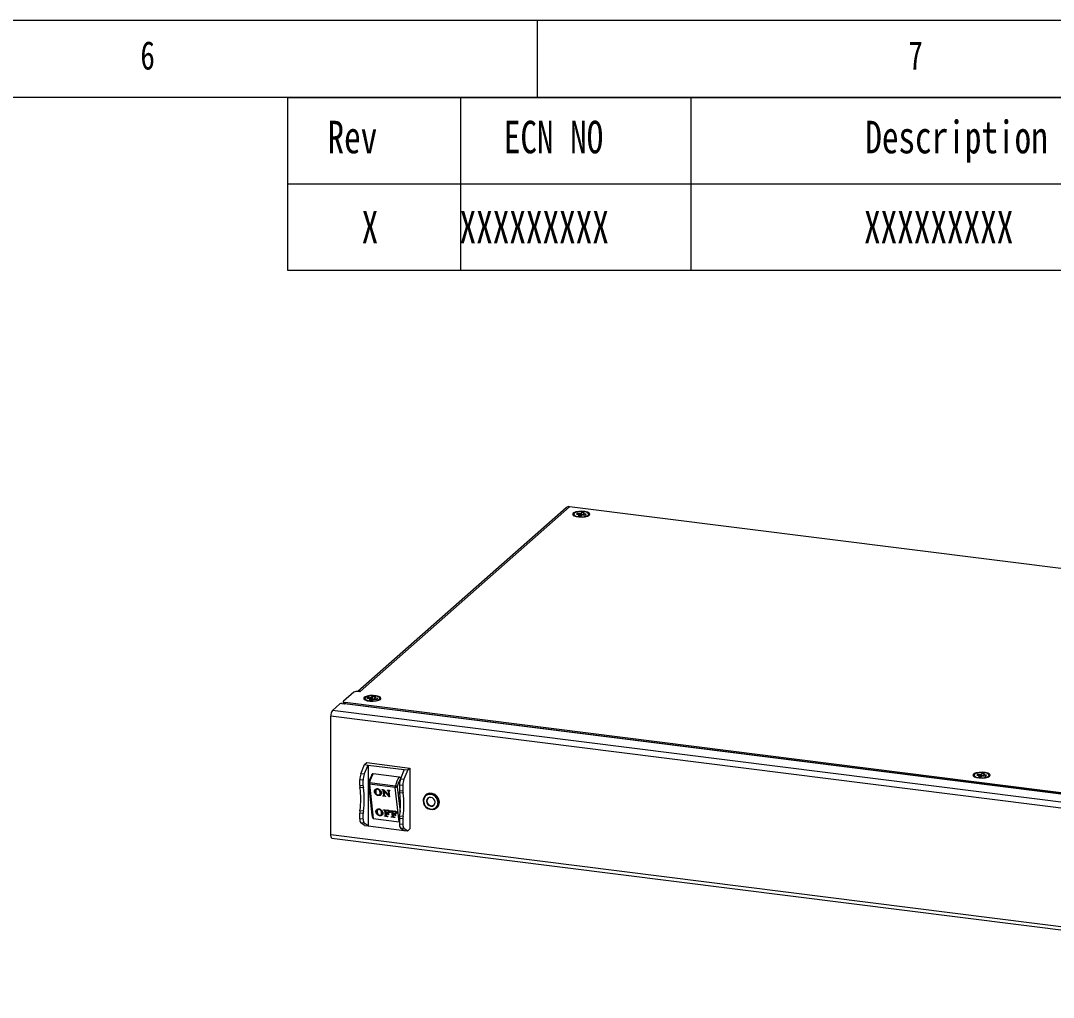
# Model space of a CAD drawing. Header units: millimetres. Extents: x 5 to 415, y 5 to 292.
# Drawn here: x 276.4 to 343.6, y 228.4 to 292 of the extents above; entities that cross this region are included whole.
import ezdxf

# ---------------------------------------------------------------- set-up
doc = ezdxf.new("R2010")
doc.units = ezdxf.units.MM
doc.styles.add('SLDTEXTSTYLE0', font='TXT', dxfattribs={"width": 0.75})

msp = doc.modelspace()

# ---------------------------------------------------------------- linework, layer by layer
at = {"color": 7, "linetype": 'Continuous', "lineweight": 0}
for p, q in [((415, 292), (5, 292)), ((310, 292), (310, 287)), ((410, 287), (10, 287)), ((293.75, 287), (395, 287)), ((293.75, 287), (293.75, 275.75)), ((305, 287), (305, 275.75)), ((312.5, 287), (395, 287)), ((320, 287), (320, 275.75)), ((293.75, 281.375), (410, 281.375)), ((293.75, 275.75), (410, 275.75))]:
    msp.add_line(p, q, dxfattribs=at)
at = {"color": 7, "linetype": 'Continuous', "lineweight": 15}
for p, q in [((311.8907, 260.2964), (298.3154, 248.3242)), ((312.1156, 260.3619), (298.4825, 248.3388)), ((393.7211, 250.0806), (312.1156, 260.3619)), ((312.3679, 259.8752), (312.3679, 259.8375)), ((312.4001, 259.7785), (312.4152, 259.7653)), ((312.6226, 259.9417), (312.5519, 259.8794)), ((312.5519, 259.8794), (312.711, 259.8593)), ((312.7817, 259.9217), (312.6226, 259.9417)), ((312.6717, 259.8643), (312.6226, 259.9417)), ((312.7284, 259.8465), (312.6682, 259.7934)), ((312.6682, 259.7934), (312.8553, 259.7699)), ((312.7384, 259.7846), (312.7308, 259.8505)), ((312.8804, 259.9805), (312.8202, 259.9275)), ((312.8553, 259.7699), (312.9155, 259.8229)), ((312.8747, 259.7869), (312.8804, 259.9805)), ((313.0675, 259.9569), (312.8804, 259.9805)), ((312.954, 259.8287), (313.1131, 259.8086)), ((313.0053, 259.9007), (312.9955, 259.8139)), ((313.0073, 259.9039), (313.0675, 259.9569)), ((313.1838, 259.871), (313.0247, 259.891)), ((313.1131, 259.8086), (313.1838, 259.871)), ((313.3205, 259.7653), (313.3356, 259.7785)), ((313.3679, 259.8375), (313.3679, 259.8752)), ((298.0584, 248.2853), (297.3867, 247.6928)), ((298.4472, 248.3076), (298.3162, 248.3241)), ((298.4472, 248.3076), (298.4825, 248.3388)), ((296.6775, 247.1051), (297.1583, 247.5292)), ((297.2872, 247.5486), (297.4556, 247.5274)), ((297.3738, 247.6693), (297.3738, 247.5377)), ((379.2482, 237.2225), (297.4556, 247.5274)), ((379.2732, 237.2323), (297.4806, 247.5372)), ((379.3705, 237.2926), (297.5031, 247.6069)), ((298.7702, 247.8832), (298.7702, 247.8125)), ((298.9782, 247.9556), (298.9074, 247.8932)), ((298.9074, 247.8932), (299.1133, 247.8673)), ((299.184, 247.9297), (298.9782, 247.9556)), ((299.0414, 247.8764), (298.9782, 247.9556)), ((299.1307, 247.8544), (299.0529, 247.7858)), ((299.0529, 247.7858), (299.24, 247.7623)), ((299.1424, 247.7745), (299.1327, 247.8583)), ((299.3004, 248.0041), (299.2226, 247.9355)), ((299.24, 247.7623), (299.3178, 247.8309)), ((299.2857, 247.8026), (299.3004, 248.0041)), ((299.4875, 247.9805), (299.3004, 248.0041)), ((299.3564, 247.8367), (299.5622, 247.8107)), ((299.4076, 247.9087), (299.3989, 247.8313)), ((299.4097, 247.9119), (299.4875, 247.9805)), ((299.6329, 247.8731), (299.4271, 247.899)), ((299.6329, 247.8731), (299.5543, 247.8117)), ((299.5622, 247.8107), (299.6329, 247.8731)), ((299.7702, 247.8125), (299.7702, 247.8832)), ((378.994, 236.7342), (296.6775, 247.1051)), ((378.8879, 236.3579), (296.5714, 246.7288)), ((296.5714, 238.9977), (296.5714, 246.7288)), ((298.5211, 242.976), (298.7686, 243.5753)), ((298.7456, 242.9477), (298.9931, 243.547)), ((298.7686, 243.5753), (298.91, 243.7)), ((298.7686, 243.5753), (298.9931, 243.547)), ((298.91, 243.7), (301.7162, 243.3464)), ((298.9931, 243.547), (301.3503, 243.25)), ((298.9931, 243.547), (298.9931, 239.5872)), ((298.7456, 242.9477), (298.5211, 242.976)), ((299.3298, 242.9852), (301.0136, 242.7731)), ((301.3503, 243.25), (301.1028, 242.6507)), ((301.5748, 243.2217), (301.3273, 242.6224)), ((301.3503, 243.25), (301.5748, 243.2217)), ((301.5748, 243.2217), (301.7162, 243.3464)), ((301.7162, 243.3464), (301.7162, 239.3866)), ((338.4318, 242.8863), (338.4318, 242.8486)), ((338.4641, 242.7896), (338.4791, 242.7764)), ((338.6865, 242.9528), (338.6158, 242.8905)), ((338.6158, 242.8905), (338.7749, 242.8704)), ((338.8456, 242.9328), (338.6865, 242.9528)), ((338.7356, 242.8754), (338.6865, 242.9528)), ((338.7923, 242.8576), (338.7322, 242.8045)), ((338.7322, 242.8045), (338.9192, 242.781)), ((338.8023, 242.7957), (338.7947, 242.8616)), ((338.9443, 242.9916), (338.8842, 242.9386)), ((338.9192, 242.781), (338.9794, 242.834)), ((338.9386, 242.798), (338.9443, 242.9916)), ((339.1314, 242.968), (338.9443, 242.9916)), ((339.0179, 242.8398), (339.177, 242.8197)), ((339.0692, 242.9118), (339.0605, 242.8344)), ((339.0712, 242.915), (339.1314, 242.968)), ((339.2477, 242.8821), (339.0886, 242.9021)), ((339.177, 242.8197), (339.2477, 242.8821)), ((339.3844, 242.7764), (339.3995, 242.7896)), ((339.4318, 242.8486), (339.4318, 242.8863)), ((298.6749, 242.5587), (298.4504, 242.587)), ((298.4504, 242.219), (298.4504, 242.587)), ((298.6749, 242.1908), (298.4504, 242.219)), ((298.6866, 242.0504), (298.4621, 242.0787)), ((298.6749, 242.1908), (298.6749, 242.5587)), ((299.0085, 242.3475), (299.2441, 240.2863)), ((300.7575, 242.0915), (299.0738, 242.3036)), ((299.0738, 242.3036), (299.3298, 240.0641)), ((299.0836, 242.4062), (300.7673, 242.194)), ((301.0136, 239.8519), (300.7575, 242.0915)), ((301.0321, 242.2617), (301.2566, 242.2334)), ((301.0321, 242.2617), (301.0321, 241.8938)), ((301.1028, 242.6507), (301.3273, 242.6224)), ((301.1071, 242.6637), (301.1071, 242.6611)), ((301.2566, 242.2334), (301.2566, 241.8655)), ((299.4213, 241.8234), (299.4077, 241.8013)), ((299.518, 241.9485), (299.4933, 241.9086)), ((299.6239, 241.9912), (299.6103, 241.9691)), ((299.668, 241.5737), (299.6547, 241.5521)), ((299.7576, 241.6149), (299.782, 241.6544)), ((299.7891, 241.7717), (299.7755, 241.7496)), ((299.9, 241.9488), (300.0129, 241.9346)), ((299.9025, 241.9269), (299.9, 241.9488)), ((299.9149, 241.947), (299.9025, 241.9269)), ((299.9245, 241.9241), (299.9025, 241.9269)), ((299.9369, 241.9442), (299.9245, 241.9241)), ((299.9489, 241.5205), (299.9464, 241.5424)), ((299.9626, 241.5426), (299.9489, 241.5205)), ((300.1357, 241.497), (299.9489, 241.5205)), ((299.963, 241.9391), (299.9494, 241.917)), ((299.963, 241.9391), (299.9555, 241.9418)), ((300.1224, 241.5224), (299.9626, 241.5426)), ((299.9869, 241.9171), (299.9733, 241.895)), ((299.9807, 241.8869), (299.9733, 241.895)), ((299.9943, 241.909), (299.9807, 241.8869)), ((300.0136, 241.599), (299.9807, 241.8869)), ((299.9943, 241.909), (299.9869, 241.9171)), ((300.0272, 241.6211), (299.9943, 241.909)), ((300.0071, 241.5655), (300.0208, 241.5875)), ((300.0223, 241.8782), (300.0087, 241.8561)), ((300.0087, 241.8561), (300.0381, 241.5995)), ((300.3632, 241.4683), (300.0087, 241.8561)), ((300.0129, 241.9346), (300.3554, 241.5598)), ((300.0272, 241.6211), (300.0136, 241.599)), ((300.3768, 241.4904), (300.0223, 241.8782)), ((300.1331, 241.5189), (300.1357, 241.497)), ((300.2485, 241.9049), (300.4103, 241.8845)), ((300.251, 241.883), (300.2485, 241.9049)), ((300.2634, 241.903), (300.251, 241.883)), ((300.3166, 241.8819), (300.303, 241.8598)), ((300.3412, 241.8252), (300.3276, 241.8031)), ((300.3554, 241.5598), (300.3276, 241.8031)), ((300.3691, 241.5818), (300.3412, 241.8252)), ((300.3519, 241.8049), (300.3908, 241.4648)), ((300.3691, 241.5818), (300.3554, 241.5598)), ((300.374, 241.8687), (300.3604, 241.8467)), ((300.3768, 241.4904), (300.3632, 241.4683)), ((300.3908, 241.4648), (300.3632, 241.4683)), ((300.3881, 241.489), (300.3768, 241.4904)), ((300.4103, 241.8845), (300.4128, 241.8626)), ((301.0321, 241.8938), (301.2566, 241.8655)), ((301.0439, 241.7534), (301.2684, 241.7252)), ((302.7556, 241.6022), (302.7273, 241.5773)), ((303.4549, 240.7523), (303.4831, 240.7772)), ((298.6749, 240.3821), (298.4504, 240.4104)), ((298.4504, 240.0425), (298.4504, 240.4104)), ((298.6749, 240.0142), (298.4504, 240.0425)), ((298.6866, 240.5432), (298.4621, 240.5715)), ((298.6749, 240.0142), (298.6749, 240.3821)), ((299.3298, 240.0641), (301.0136, 239.8519)), ((299.5162, 240.5105), (299.5026, 240.4884)), ((299.6132, 240.636), (299.5885, 240.596)), ((299.7195, 240.6788), (299.7058, 240.6567)), ((299.7637, 240.2601), (299.7504, 240.2385)), ((299.8536, 240.3014), (299.878, 240.3409)), ((299.8852, 240.4587), (299.8716, 240.4366)), ((300.0026, 240.6356), (300.3959, 240.5861)), ((300.0051, 240.6136), (300.0026, 240.6356)), ((300.0176, 240.6337), (300.0051, 240.6136)), ((300.051, 240.6078), (300.0051, 240.6136)), ((300.0492, 240.228), (300.0973, 240.2219)), ((300.0518, 240.2059), (300.0492, 240.228)), ((300.0634, 240.628), (300.051, 240.6078)), ((300.0642, 240.2261), (300.0518, 240.2059)), ((300.2827, 240.1768), (300.0518, 240.2059)), ((300.0961, 240.6048), (300.0825, 240.5827)), ((300.1215, 240.2414), (300.0825, 240.5827)), ((300.1352, 240.2635), (300.0961, 240.6048)), ((300.2145, 240.2092), (300.1107, 240.2223)), ((300.1196, 240.2271), (300.1333, 240.2492)), ((300.1352, 240.2635), (300.1215, 240.2414)), ((300.1509, 240.5767), (300.1683, 240.4247)), ((300.1662, 240.61), (300.1525, 240.5879)), ((300.1683, 240.4247), (300.2119, 240.4192)), ((300.2485, 240.5829), (300.1707, 240.5927)), ((300.1832, 240.4228), (300.1708, 240.4027)), ((300.1708, 240.4027), (300.1898, 240.2366)), ((300.2144, 240.3972), (300.1708, 240.4027)), ((300.228, 240.4193), (300.2144, 240.3972)), ((300.2286, 240.2054), (300.2802, 240.1989)), ((300.261, 240.6031), (300.2485, 240.5829)), ((300.2753, 240.4418), (300.2889, 240.4638)), ((300.2802, 240.1989), (300.2827, 240.1768)), ((300.2837, 240.4916), (300.3024, 240.4893)), ((300.2887, 240.4639), (300.2936, 240.4922)), ((300.3024, 240.4893), (300.3245, 240.2965)), ((300.3194, 240.3209), (300.3057, 240.2988)), ((300.3245, 240.2965), (300.3057, 240.2988)), ((300.3217, 240.3206), (300.3194, 240.3209)), ((300.354, 240.568), (300.3403, 240.5459)), ((300.4072, 240.4673), (300.3936, 240.4452)), ((300.4186, 240.442), (300.3936, 240.4452)), ((300.3959, 240.5861), (300.4186, 240.442)), ((300.4147, 240.4663), (300.4072, 240.4673)), ((300.4521, 240.579), (300.8454, 240.5294)), ((300.4546, 240.5569), (300.4521, 240.579)), ((300.4671, 240.5771), (300.4546, 240.5569)), ((300.5005, 240.5512), (300.4546, 240.5569)), ((300.4987, 240.1713), (300.5468, 240.1653)), ((300.5013, 240.1493), (300.4987, 240.1713)), ((300.5129, 240.5713), (300.5005, 240.5512)), ((300.5137, 240.1695), (300.5013, 240.1493)), ((300.7322, 240.1202), (300.5013, 240.1493)), ((300.5456, 240.5482), (300.532, 240.5261)), ((300.571, 240.1848), (300.532, 240.5261)), ((300.5847, 240.2069), (300.5456, 240.5482)), ((300.664, 240.1526), (300.5602, 240.1657)), ((300.5691, 240.1705), (300.5827, 240.1926)), ((300.5847, 240.2069), (300.571, 240.1848)), ((300.6004, 240.5201), (300.6178, 240.3681)), ((300.6157, 240.5533), (300.602, 240.5312)), ((300.6178, 240.3681), (300.6614, 240.3626)), ((300.698, 240.5263), (300.6202, 240.5361)), ((300.6327, 240.3662), (300.6203, 240.3461)), ((300.6203, 240.3461), (300.6393, 240.18)), ((300.6639, 240.3406), (300.6203, 240.3461)), ((300.6775, 240.3626), (300.6639, 240.3406)), ((300.6781, 240.1487), (300.7297, 240.1422)), ((300.7105, 240.5464), (300.698, 240.5263)), ((300.7248, 240.3851), (300.7384, 240.4072)), ((300.7297, 240.1422), (300.7322, 240.1202)), ((300.7332, 240.435), (300.7519, 240.4326)), ((300.7382, 240.4073), (300.7431, 240.4356)), ((300.7519, 240.4326), (300.774, 240.2398)), ((300.7688, 240.2643), (300.7552, 240.2422)), ((300.774, 240.2398), (300.7552, 240.2422)), ((300.7712, 240.264), (300.7688, 240.2643)), ((300.8035, 240.5114), (300.7898, 240.4893)), ((300.8567, 240.4106), (300.8431, 240.3886)), ((300.8681, 240.3854), (300.8431, 240.3886)), ((300.8454, 240.5294), (300.8681, 240.3854)), ((300.8642, 240.4097), (300.8567, 240.4106)), ((301.0321, 240.0852), (301.2566, 240.0569)), ((301.0321, 240.0852), (301.0321, 239.7172)), ((301.0439, 240.2463), (301.2684, 240.218)), ((301.2566, 240.0569), (301.2566, 239.6889)), ((298.7456, 239.7499), (298.5211, 239.7782)), ((298.7686, 239.6155), (298.5211, 239.7782)), ((298.9931, 239.5872), (298.7456, 239.7499)), ((298.7686, 239.6155), (298.9931, 239.5872)), ((298.9931, 239.5872), (301.3503, 239.2902)), ((301.0321, 239.7172), (301.2566, 239.6889)), ((301.1028, 239.453), (301.3273, 239.4247)), ((301.1028, 239.453), (301.3503, 239.2902)), ((301.3273, 239.4247), (301.5748, 239.2619)), ((301.7162, 239.3866), (301.5748, 239.2619)), ((378.8879, 228.6268), (296.5714, 238.9977)), ((296.64, 238.7936), (378.9565, 228.4227)), ((301.3503, 239.2902), (301.5748, 239.2619))]:
    msp.add_line(p, q, dxfattribs=at)
at = {"color": 8, "linetype": 'Continuous', "lineweight": 15}
for p, q in [((297.5031, 247.6069), (297.5031, 247.5344)), ((300.8851, 242.1349), (301.0734, 240.4879)), ((300.1831, 240.6129), (300.1707, 240.5927)), ((300.6326, 240.5562), (300.6202, 240.5361))]:
    msp.add_line(p, q, dxfattribs=at)
at = {"color": 7, "linetype": 'Continuous', "lineweight": 15, "flags": 128}
for points in [[(313.3917, 259.8092), (313.4278, 259.8767), (313.3884, 259.944), (313.2786, 260.0021), (313.1133, 260.043), (312.9149, 260.0612), (312.7102, 260.0543), (312.5267, 260.0232), (312.3893, 259.9721), (312.3166, 259.908), (312.3183, 259.8394), (312.3942, 259.7756), (312.5341, 259.7253), (312.719, 259.6952), (312.9241, 259.6895), (313.1216, 259.7088), (313.2848, 259.7506), (313.3917, 259.8092)], [(312.3679, 259.8375), (312.3681, 259.8322), (312.4121, 259.7689), (312.4211, 259.7626)], [(312.6911, 259.7193), (312.8835, 259.7086), (313.0736, 259.7233), (313.2323, 259.7611), (313.3356, 259.8163), (313.3676, 259.8804), (313.3236, 259.9438), (313.2102, 259.9967), (313.0446, 260.0311), (312.8522, 260.0418), (312.6621, 260.0271), (312.5034, 259.9893), (312.4001, 259.9341), (312.3681, 259.87), (312.4121, 259.8066), (312.5255, 259.7537), (312.6911, 259.7193)], [(313.425, 259.8563), (313.3884, 259.9063), (313.3146, 259.95)], [(313.3146, 259.7626), (313.3356, 259.7785), (313.3679, 259.8375)], [(297.3867, 247.6928), (297.3765, 247.6802), (297.3739, 247.6672), (297.3789, 247.6542), (297.3915, 247.6419), (297.411, 247.6305), (297.4368, 247.6207), (297.4679, 247.6127), (297.5031, 247.6069)], [(297.4556, 247.5274), (297.4694, 247.5359), (297.4806, 247.5372)], [(299.794, 247.8172), (299.8302, 247.8847), (299.7907, 247.952), (299.6809, 248.0101), (299.5157, 248.0509), (299.3173, 248.0692), (299.1125, 248.0623), (298.929, 248.0312), (298.7917, 247.9801), (298.7189, 247.916), (298.7206, 247.8474), (298.7965, 247.7836), (298.9364, 247.7333), (299.1214, 247.7032), (299.3264, 247.6974), (299.5239, 247.7168), (299.6871, 247.7586), (299.794, 247.8172)], [(299.0934, 247.7273), (299.2859, 247.7166), (299.4759, 247.7313), (299.6346, 247.7691), (299.7379, 247.8242), (299.7699, 247.8884), (299.7259, 247.9517), (299.6125, 248.0047), (299.447, 248.0391), (299.2545, 248.0498), (299.0645, 248.0351), (298.9057, 247.9973), (298.8025, 247.9421), (298.7704, 247.8779), (298.8145, 247.8146), (298.9279, 247.7617), (299.0934, 247.7273)], [(299.8273, 247.8643), (299.7907, 247.9143), (299.717, 247.958)], [(339.4556, 242.8203), (339.4917, 242.8878), (339.4523, 242.9551), (339.3425, 243.0132), (339.1772, 243.0541), (338.9788, 243.0723), (338.7741, 243.0654), (338.5906, 243.0343), (338.4532, 242.9832), (338.3805, 242.9191), (338.3822, 242.8505), (338.4581, 242.7867), (338.598, 242.7364), (338.7829, 242.7063), (338.988, 242.7006), (339.1855, 242.7199), (339.3487, 242.7617), (339.4556, 242.8203)], [(338.4318, 242.8486), (338.432, 242.8433), (338.476, 242.78), (338.485, 242.7737)], [(338.755, 242.7304), (338.9474, 242.7197), (339.1375, 242.7344), (339.2962, 242.7722), (339.3995, 242.8274), (339.4315, 242.8915), (339.3875, 242.9549), (339.2741, 243.0078), (339.1085, 243.0422), (338.9161, 243.0529), (338.726, 243.0382), (338.5673, 243.0004), (338.4641, 242.9452), (338.432, 242.8811), (338.476, 242.8177), (338.5895, 242.7648), (338.755, 242.7304)], [(339.4889, 242.8674), (339.4523, 242.9174), (339.3785, 242.9611)], [(339.3785, 242.7737), (339.3995, 242.7896), (339.4318, 242.8486)], [(302.5999, 241.2124), (302.6362, 241.0239), (302.7396, 240.8548), (302.8944, 240.7311), (303.0769, 240.6715), (303.2595, 240.6851), (303.4143, 240.7698), (303.5177, 240.9128), (303.554, 241.0922), (303.5177, 241.2808), (303.4143, 241.4498), (303.2595, 241.5736), (303.0769, 241.6332), (302.8944, 241.6196), (302.7396, 241.5348), (302.6362, 241.3919), (302.5999, 241.2124)], [(303.6338, 241.1249), (303.5991, 241.3166), (303.4996, 241.4912), (303.3487, 241.625), (303.1668, 241.7001), (302.9786, 241.7062), (302.8093, 241.6426), (302.7556, 241.6022)], [(303.3575, 241.117), (303.3362, 241.2279), (303.2754, 241.3273), (303.1843, 241.4001), (303.0769, 241.4352), (302.9695, 241.4272), (302.8785, 241.3773), (302.8177, 241.2932), (302.7963, 241.1877), (302.8177, 241.0768), (302.8785, 240.9773), (302.9695, 240.9045), (303.0769, 240.8695), (303.1843, 240.8775), (303.2754, 240.9273), (303.3362, 241.0114), (303.3575, 241.117)], [(296.64, 238.7936), (296.6369, 238.7941), (296.6186, 238.8041), (296.6025, 238.8251), (296.5893, 238.8563), (296.5795, 238.8966), (296.5735, 238.9443), (296.5714, 238.9977)]]:
    msp.add_lwpolyline(points, dxfattribs=at)
at = {"color": 8, "linetype": 'Continuous', "lineweight": 15, "flags": 128}
for points in [[(312.7366, 259.7848), (312.7295, 259.837), (312.7284, 259.8464), (312.7284, 259.8465), (312.7284, 259.8465)], [(312.8005, 259.7768), (312.7919, 259.8241), (312.7825, 259.9116), (312.7817, 259.9217), (312.7817, 259.9217), (312.7817, 259.9217)], [(299.1456, 247.7419), (299.1422, 247.7639), (299.132, 247.8429), (299.1307, 247.8544), (299.1307, 247.8544), (299.1307, 247.8544)], [(338.8005, 242.7959), (338.7934, 242.8481), (338.7923, 242.8575), (338.7923, 242.8576), (338.7923, 242.8576)], [(338.8644, 242.7879), (338.8558, 242.8352), (338.8464, 242.9227), (338.8456, 242.9328), (338.8456, 242.9328), (338.8456, 242.9328)], [(299.0836, 242.4062), (299.0658, 242.4076), (299.0496, 242.4071), (299.0357, 242.4047), (299.0246, 242.4006), (299.0166, 242.3949), (299.0121, 242.3878), (299.0119, 242.3871)]]:
    msp.add_lwpolyline(points, dxfattribs=at)
at = {"color": 7, "linetype": 'Continuous', "lineweight": 15}
for centre, radius, start, end in [((312.0753, 260.0814), 0.2834, 81.841368, 130.661066), ((312.4759, 259.7736), 0.1847, 107.257769, 153.394674), ((298.2426, 247.9373), 0.3938, 79.225655, 117.888737), ((298.4432, 248.0471), 0.2943, 82.32281, 111.196556), ((297.2504, 247.3552), 0.1969, 79.226397, 117.888308), ((298.8782, 247.7816), 0.1848, 107.260527, 153.393548), ((297.1609, 246.7658), 0.5907, 144.930937, 183.593106), ((299.5275, 242.5921), 1.0772, 159.122403, 180.270547), ((299.752, 242.5638), 1.0772, 159.122403, 180.270547), ((301.1636, 241.7794), 2.2291, 149.836576, 164.61806), ((301.3332, 241.7915), 2.3321, 149.212354, 164.71922), ((303.017, 241.5794), 2.3321, 149.212354, 164.71922), ((338.5398, 242.7847), 0.1848, 107.261341, 153.392171), ((299.2103, 242.2122), 0.76, 179.484826, 190.116552), ((293.7222, 241.3251), 4.7995, 350.966316, 9.033684), ((299.4348, 242.1839), 0.76, 179.484826, 190.116552), ((299.1078, 242.3589), 0.1, 163.568855, 180), ((299.1078, 242.3589), 0.1, 180, 186.522434), ((299.3472, 242.3291), 0.2747, 163.708559, 185.319532), ((301.031, 242.117), 0.2747, 163.708559, 185.319532), ((300.7825, 242.2273), 0.1381, 259.581541, 318.006184), ((300.7574, 242.0272), 0.1671, 40.137288, 86.577191), ((303.0344, 241.5437), 2.2291, 149.836576, 164.61806), ((302.1093, 242.2668), 1.0772, 159.122403, 180.270547), ((302.3338, 242.2385), 1.0772, 159.122403, 180.270547), ((293.9467, 241.2968), 4.7995, 350.966316, 9.033684), ((301.7921, 241.8869), 0.76, 179.484826, 190.116552), ((296.3039, 240.9999), 4.7995, 350.966316, 9.033684), ((302.0166, 241.8587), 0.76, 179.484826, 190.116552), ((296.5284, 240.9716), 4.7995, 350.966316, 9.033684), ((303.0293, 241.2399), 0.4528, 131.833845, 181.302061), ((303.1264, 241.196), 0.3, 138.122622, 304.696622), ((303.1356, 241.2116), 0.5593, 178.154607, 304.799279), ((303.1812, 241.1146), 0.4528, 311.831152, 1.303943), ((298.799, 239.9942), 0.352, 172.115034, 217.847899), ((299.5992, 240.4074), 1.1489, 171.784834, 179.84785), ((299.8237, 240.3791), 1.1489, 171.784834, 179.84785), ((302.181, 240.0821), 1.1489, 171.784834, 179.84785), ((302.4055, 240.0538), 1.1489, 171.784834, 179.84785), ((299.0235, 239.9659), 0.352, 172.115034, 217.847899), ((301.3807, 239.6689), 0.352, 172.115034, 217.847899), ((301.6052, 239.6406), 0.352, 172.115034, 217.847899)]:
    msp.add_arc(centre, radius, start, end, dxfattribs=at)
at = {"color": 8, "linetype": 'Continuous', "lineweight": 15}
for centre, radius, start, end in [((299.0709, 242.3699), 0.0663, 199.750926, 272.463243), ((303.0533, 241.1315), 0.5523, 316.634354, 126.184845)]:
    msp.add_arc(centre, radius, start, end, dxfattribs=at)
at = {"color": 7, "linetype": 'Continuous', "lineweight": 15}
msp.add_ellipse((299.3298, 240.4173), major_axis=(-0.0034, 0.3534), ratio=0.2645018, start_param=1.9478052, end_param=3.105731, dxfattribs=at)
for points, knots in [([(312.7284, 259.8465), (312.7293, 259.8475), (312.731, 259.8497), (312.7294, 259.8531), (312.7247, 259.8561), (312.7181, 259.8582), (312.713, 259.859), (312.711, 259.8593)], [0, 0, 0, 0, 0.2149947, 0.4299754, 0.6443847, 0.8584232, 1, 1, 1, 1]), ([(312.7817, 259.9217), (312.7849, 259.9214), (312.7915, 259.9208), (312.8017, 259.9213), (312.8107, 259.9229), (312.817, 259.9251), (312.8193, 259.9268), (312.8202, 259.9275)], [0, 0, 0, 0, 0.2149435, 0.4299914, 0.6443699, 0.8584789, 1, 1, 1, 1]), ([(312.954, 259.8287), (312.9508, 259.829), (312.9442, 259.8296), (312.934, 259.829), (312.925, 259.8274), (312.9187, 259.8252), (312.9164, 259.8236), (312.9155, 259.8229)], [0, 0, 0, 0, 0.21500454, 0.42998439, 0.64430295, 0.85842373, 1, 1, 1, 1]), ([(313.0073, 259.9039), (313.0064, 259.9028), (313.0047, 259.9006), (313.0063, 259.8972), (313.0111, 259.8942), (313.0177, 259.8921), (313.0227, 259.8914), (313.0247, 259.891)], [0, 0, 0, 0, 0.2149485, 0.4299907, 0.644316, 0.8584193, 1, 1, 1, 1]), ([(299.1307, 247.8544), (299.1316, 247.8555), (299.1334, 247.8577), (299.1317, 247.8611), (299.127, 247.8641), (299.1204, 247.8662), (299.1153, 247.867), (299.1133, 247.8673)], [0, 0, 0, 0, 0.214933, 0.429898, 0.6443275, 0.8584574, 1, 1, 1, 1]), ([(299.2167, 247.7341), (299.2166, 247.7343), (299.2111, 247.75), (299.2012, 247.7828), (299.1907, 247.8444), (299.1879, 247.893), (299.1839, 247.9256), (299.184, 247.9297), (299.184, 247.9297)], [0, 0, 0, 0, 0.0035023, 0.2649907, 0.5086005, 0.9383643, 0.9999416, 1, 1, 1, 1]), ([(299.184, 247.9297), (299.1873, 247.9294), (299.1938, 247.9288), (299.204, 247.9293), (299.213, 247.9309), (299.2194, 247.9331), (299.2217, 247.9348), (299.2226, 247.9355)], [0, 0, 0, 0, 0.21495577, 0.42988819, 0.64430946, 0.85847869, 1, 1, 1, 1]), ([(299.2226, 247.9355), (299.2226, 247.9355), (299.2234, 247.9314), (299.2213, 247.8986), (299.2257, 247.8496), (299.2251, 247.7952), (299.2228, 247.7654), (299.2204, 247.75), (299.2185, 247.7413), (299.2174, 247.7367), (299.2168, 247.7343), (299.2167, 247.7341)], [0, 0, 0, 0, 0.0000603, 0.0616073, 0.4911652, 0.7346581, 0.8649189, 0.9305441, 0.9634926, 0.9964988, 1, 1, 1, 1]), ([(299.3564, 247.8367), (299.3531, 247.837), (299.3466, 247.8376), (299.3363, 247.837), (299.3273, 247.8354), (299.321, 247.8332), (299.3187, 247.8315), (299.3178, 247.8309)], [0, 0, 0, 0, 0.21494648, 0.42992594, 0.64429929, 0.85848042, 1, 1, 1, 1]), ([(299.4097, 247.9119), (299.4088, 247.9108), (299.407, 247.9086), (299.4087, 247.9052), (299.4134, 247.9022), (299.42, 247.9001), (299.4251, 247.8993), (299.4271, 247.899)], [0, 0, 0, 0, 0.21494103, 0.42990002, 0.64433226, 0.85845951, 1, 1, 1, 1]), ([(299.2363, 242.8994), (299.2374, 242.9106), (299.2395, 242.9329), (299.2566, 242.9606), (299.2814, 242.9795), (299.3075, 242.9867), (299.324, 242.9856), (299.3298, 242.9852)], [0, 0, 0, 0, 0.224512, 0.4491801, 0.6693886, 0.8822232, 1, 1, 1, 1]), ([(301.0136, 242.7731), (301.0238, 242.7708), (301.0443, 242.7661), (301.0718, 242.7467), (301.0929, 242.7204), (301.1051, 242.6913), (301.1065, 242.6721), (301.1071, 242.6637)], [0, 0, 0, 0, 0.2058656, 0.4116245, 0.6201396, 0.8350034, 1, 1, 1, 1]), ([(338.7923, 242.8576), (338.7932, 242.8586), (338.7949, 242.8608), (338.7933, 242.8642), (338.7886, 242.8672), (338.782, 242.8693), (338.7769, 242.8701), (338.7749, 242.8704)], [0, 0, 0, 0, 0.2149731, 0.4299717, 0.6443403, 0.8584416, 1, 1, 1, 1]), ([(338.8456, 242.9328), (338.8489, 242.9325), (338.8554, 242.9319), (338.8656, 242.9324), (338.8746, 242.934), (338.8809, 242.9362), (338.8832, 242.9379), (338.8842, 242.9386)], [0, 0, 0, 0, 0.2149719, 0.4299747, 0.6443425, 0.8584419, 1, 1, 1, 1]), ([(339.0179, 242.8398), (339.0147, 242.8401), (339.0081, 242.8407), (338.9979, 242.8401), (338.9889, 242.8385), (338.9826, 242.8363), (338.9803, 242.8347), (338.9794, 242.834)], [0, 0, 0, 0, 0.2149723, 0.4299736, 0.6443418, 0.8584416, 1, 1, 1, 1]), ([(339.0712, 242.915), (339.0704, 242.9139), (339.0686, 242.9117), (339.0702, 242.9083), (339.075, 242.9053), (339.0816, 242.9032), (339.0866, 242.9025), (339.0886, 242.9021)], [0, 0, 0, 0, 0.2149764, 0.4299708, 0.6443414, 0.858442, 1, 1, 1, 1]), ([(299.4077, 241.8013), (299.4075, 241.8312), (299.407, 241.8911), (299.454, 241.9564), (299.5229, 241.9926), (299.576, 241.992), (299.6025, 241.9917)], [0, 0, 0, 0, 0.28018167, 0.55986733, 0.78015254, 1, 1, 1, 1]), ([(299.6547, 241.5521), (299.6194, 241.5612), (299.5487, 241.5793), (299.4697, 241.6514), (299.4221, 241.728), (299.4125, 241.7769), (299.4077, 241.8013)], [0, 0, 0, 0, 0.2790135, 0.5583964, 0.7791185, 1, 1, 1, 1]), ([(299.4213, 241.8234), (299.4192, 241.8544), (299.4163, 241.8979), (299.4412, 241.9287), (299.4484, 241.9375)], [0, 0, 0, 0, 0.71317571, 1, 1, 1, 1]), ([(299.6683, 241.5742), (299.633, 241.5833), (299.5623, 241.6013), (299.4833, 241.6735), (299.4358, 241.7501), (299.4261, 241.7989), (299.4213, 241.8234)], [0, 0, 0, 0, 0.2790135, 0.5583963, 0.7791186, 1, 1, 1, 1]), ([(299.6103, 241.9691), (299.5979, 241.9699), (299.5732, 241.9715), (299.5404, 241.9615), (299.515, 241.9428), (299.4808, 241.8919), (299.4851, 241.8359), (299.4886, 241.7911)], [0, 0, 0, 0, 0.1253157, 0.2505239, 0.3758622, 0.5012239, 1, 1, 1, 1]), ([(299.4886, 241.7911), (299.4947, 241.7456), (299.5024, 241.6887), (299.5485, 241.6263), (299.5795, 241.6005), (299.6155, 241.5811), (299.6409, 241.5763), (299.6536, 241.5739)], [0, 0, 0, 0, 0.49904966, 0.6242909, 0.74960185, 0.87477678, 1, 1, 1, 1]), ([(299.6239, 241.9912), (299.6115, 241.992), (299.5868, 241.9936), (299.5542, 241.9835), (299.531, 241.9675), (299.5224, 241.9534), (299.519, 241.9478)], [0, 0, 0, 0, 0.2748841, 0.5495326, 0.8244663, 1, 1, 1, 1]), ([(299.6025, 241.9917), (299.6382, 241.983), (299.7094, 241.9654), (299.7924, 241.8955), (299.8415, 241.818), (299.8511, 241.7686), (299.8559, 241.744)], [0, 0, 0, 0, 0.2792897, 0.5586129, 0.7791792, 1, 1, 1, 1]), ([(299.7755, 241.7496), (299.7687, 241.7952), (299.7603, 241.8523), (299.7154, 241.9155), (299.6848, 241.9421), (299.6485, 241.9616), (299.623, 241.9666), (299.6103, 241.9691)], [0, 0, 0, 0, 0.4989881, 0.6243672, 0.7495586, 0.8747503, 1, 1, 1, 1]), ([(299.7891, 241.7717), (299.7824, 241.8173), (299.7739, 241.8744), (299.729, 241.9376), (299.6985, 241.9641), (299.6621, 241.9837), (299.6367, 241.9887), (299.6239, 241.9912)], [0, 0, 0, 0, 0.4989881, 0.6243672, 0.7495586, 0.8747504, 1, 1, 1, 1]), ([(299.6536, 241.5739), (299.6658, 241.5731), (299.6904, 241.5715), (299.7231, 241.5808), (299.7484, 241.5994), (299.7808, 241.6507), (299.7779, 241.7057), (299.7755, 241.7496)], [0, 0, 0, 0, 0.1254123, 0.250699, 0.375927, 0.501427, 1, 1, 1, 1]), ([(299.8559, 241.744), (299.8561, 241.7134), (299.8565, 241.6523), (299.8079, 241.5858), (299.7363, 241.5502), (299.6819, 241.5515), (299.6547, 241.5521)], [0, 0, 0, 0, 0.2801411, 0.5597568, 0.7799883, 1, 1, 1, 1]), ([(299.8422, 241.6508), (299.8335, 241.6356), (299.8136, 241.6009), (299.7492, 241.5728), (299.6953, 241.5737), (299.6683, 241.5742)], [0, 0, 0, 0, 0.279899, 0.6401292, 1, 1, 1, 1]), ([(299.7703, 241.6375), (299.7727, 241.6409), (299.7978, 241.6771), (299.7933, 241.7267), (299.7891, 241.7717)], [0, 0, 0, 0, 0.0930658, 1, 1, 1, 1]), ([(299.9494, 241.917), (299.9448, 241.9189), (299.9366, 241.9224), (299.9282, 241.9236), (299.9245, 241.9241)], [0, 0, 0, 0, 0.5592546, 1, 1, 1, 1]), ([(299.9464, 241.5424), (299.9573, 241.5422), (299.9791, 241.5418), (300.0022, 241.556), (300.014, 241.5763), (300.0137, 241.5914), (300.0136, 241.599)], [0, 0, 0, 0, 0.2799673, 0.559014, 0.7794049, 1, 1, 1, 1]), ([(299.9733, 241.895), (299.9693, 241.8995), (299.9621, 241.9074), (299.9533, 241.9141), (299.9494, 241.917)], [0, 0, 0, 0, 0.5607331, 1, 1, 1, 1]), ([(299.9869, 241.9171), (299.9829, 241.9216), (299.9757, 241.9295), (299.9669, 241.9362), (299.963, 241.9391)], [0, 0, 0, 0, 0.56073298, 1, 1, 1, 1]), ([(300.0197, 241.5882), (300.0221, 241.5917), (300.0284, 241.6011), (300.0277, 241.6134), (300.0272, 241.6211)], [0, 0, 0, 0, 0.37220799, 1, 1, 1, 1]), ([(300.0381, 241.5995), (300.0401, 241.5882), (300.0441, 241.5657), (300.0791, 241.529), (300.1126, 241.5228), (300.1331, 241.5189)], [0, 0, 0, 0, 0.2816222, 0.5599672, 1, 1, 1, 1]), ([(300.303, 241.8598), (300.294, 241.8664), (300.278, 241.8783), (300.2593, 241.8815), (300.251, 241.883)], [0, 0, 0, 0, 0.5575508, 1, 1, 1, 1]), ([(300.3166, 241.8819), (300.3078, 241.8889), (300.2971, 241.8975), (300.2847, 241.9002), (300.2825, 241.9006)], [0, 0, 0, 0, 0.8268859, 1, 1, 1, 1]), ([(300.3276, 241.8031), (300.326, 241.8142), (300.3232, 241.834), (300.3092, 241.8519), (300.303, 241.8598)], [0, 0, 0, 0, 0.5612219, 1, 1, 1, 1]), ([(300.3412, 241.8252), (300.3397, 241.8363), (300.3368, 241.8561), (300.3228, 241.874), (300.3166, 241.8819)], [0, 0, 0, 0, 0.5612218, 1, 1, 1, 1]), ([(300.4128, 241.8626), (300.4017, 241.8638), (300.3796, 241.8664), (300.3531, 241.8438), (300.3524, 241.8197), (300.3519, 241.8049)], [0, 0, 0, 0, 0.2820769, 0.5600101, 1, 1, 1, 1]), ([(300.4104, 241.8846), (300.4049, 241.8851), (300.3887, 241.8864), (300.3799, 241.8757), (300.3741, 241.8686)], [0, 0, 0, 0, 0.3360229, 1, 1, 1, 1]), ([(303.364, 241.4626), (303.3799, 241.4496), (303.4404, 241.4004), (303.5027, 241.2759), (303.5394, 241.1231), (303.5177, 241.0331), (303.5082, 240.9938)], [0, 0, 0, 0, 0.1144842, 0.4338322, 0.75263231, 1, 1, 1, 1]), ([(299.5026, 240.4884), (299.5024, 240.5184), (299.5019, 240.5785), (299.549, 240.644), (299.6181, 240.6803), (299.6714, 240.6797), (299.698, 240.6794)], [0, 0, 0, 0, 0.2801801, 0.5598689, 0.7801524, 1, 1, 1, 1]), ([(299.7504, 240.2385), (299.715, 240.2475), (299.6441, 240.2657), (299.5648, 240.3381), (299.5171, 240.4149), (299.5074, 240.4639), (299.5026, 240.4884)], [0, 0, 0, 0, 0.2790099, 0.558398, 0.7791186, 1, 1, 1, 1]), ([(299.5162, 240.5105), (299.5141, 240.5416), (299.5112, 240.5853), (299.5362, 240.6161), (299.5433, 240.6249)], [0, 0, 0, 0, 0.7131673, 1, 1, 1, 1]), ([(299.764, 240.2606), (299.7286, 240.2696), (299.6577, 240.2878), (299.5784, 240.3602), (299.5307, 240.437), (299.5211, 240.486), (299.5162, 240.5105)], [0, 0, 0, 0, 0.2790099, 0.558398, 0.7791186, 1, 1, 1, 1]), ([(299.7058, 240.6567), (299.6934, 240.6575), (299.6686, 240.6591), (299.6357, 240.6491), (299.6102, 240.6304), (299.5759, 240.5793), (299.5803, 240.5231), (299.5838, 240.4782)], [0, 0, 0, 0, 0.12531676, 0.25052942, 0.3758695, 0.50122322, 1, 1, 1, 1]), ([(299.5838, 240.4782), (299.5899, 240.4325), (299.5976, 240.3755), (299.6438, 240.3128), (299.6749, 240.287), (299.7111, 240.2676), (299.7365, 240.2627), (299.7492, 240.2603)], [0, 0, 0, 0, 0.4990534, 0.6242949, 0.7496065, 0.8747775, 1, 1, 1, 1]), ([(299.7195, 240.6788), (299.707, 240.6796), (299.6822, 240.6812), (299.6495, 240.6711), (299.6263, 240.6551), (299.6176, 240.6409), (299.6142, 240.6353)], [0, 0, 0, 0, 0.2748867, 0.5495443, 0.8244819, 1, 1, 1, 1]), ([(299.698, 240.6794), (299.7338, 240.6706), (299.8052, 240.6531), (299.8885, 240.5829), (299.9377, 240.5051), (299.9474, 240.4557), (299.9522, 240.4309)], [0, 0, 0, 0, 0.2792871, 0.5586165, 0.7791789, 1, 1, 1, 1]), ([(299.8716, 240.4366), (299.8648, 240.4823), (299.8562, 240.5396), (299.8112, 240.603), (299.7806, 240.6296), (299.7442, 240.6492), (299.7186, 240.6542), (299.7058, 240.6567)], [0, 0, 0, 0, 0.4989893, 0.6243709, 0.7495588, 0.8747536, 1, 1, 1, 1]), ([(299.8852, 240.4587), (299.8784, 240.5044), (299.8699, 240.5616), (299.8249, 240.6251), (299.7942, 240.6517), (299.7578, 240.6713), (299.7322, 240.6763), (299.7195, 240.6788)], [0, 0, 0, 0, 0.49898931, 0.62437095, 0.74955879, 0.87475356, 1, 1, 1, 1]), ([(299.7492, 240.2603), (299.7615, 240.2595), (299.7861, 240.2579), (299.819, 240.2673), (299.8444, 240.2859), (299.8768, 240.3373), (299.8739, 240.3925), (299.8716, 240.4366)], [0, 0, 0, 0, 0.1254158, 0.2506989, 0.3759299, 0.5014301, 1, 1, 1, 1]), ([(299.9522, 240.4309), (299.9524, 240.4002), (299.9527, 240.3389), (299.9041, 240.2723), (299.8323, 240.2366), (299.7777, 240.2378), (299.7504, 240.2385)], [0, 0, 0, 0, 0.2801414, 0.5597555, 0.7799827, 1, 1, 1, 1]), ([(299.9384, 240.3374), (299.9297, 240.3221), (299.9097, 240.2873), (299.8451, 240.2591), (299.791, 240.2601), (299.764, 240.2606)], [0, 0, 0, 0, 0.27989646, 0.64011985, 1, 1, 1, 1]), ([(299.8663, 240.3241), (299.8687, 240.3274), (299.8938, 240.3637), (299.8893, 240.4135), (299.8852, 240.4587)], [0, 0, 0, 0, 0.09306606, 1, 1, 1, 1]), ([(300.0825, 240.5827), (300.0821, 240.5851), (300.0813, 240.59), (300.0776, 240.5974), (300.0671, 240.6054), (300.0576, 240.6068), (300.051, 240.6078)], [0, 0, 0, 0, 0.18753223, 0.37462004, 0.56082336, 1, 1, 1, 1]), ([(300.0961, 240.6048), (300.0958, 240.6072), (300.095, 240.6121), (300.0912, 240.6193), (300.085, 240.6248), (300.0804, 240.6257), (300.0786, 240.626)], [0, 0, 0, 0, 0.2748154, 0.5489804, 0.821849, 1, 1, 1, 1]), ([(300.0973, 240.2219), (300.1014, 240.2215), (300.1094, 240.2208), (300.1194, 240.2246), (300.122, 240.2331), (300.1217, 240.2387), (300.1215, 240.2414)], [0, 0, 0, 0, 0.28117779, 0.55876904, 0.7789739, 1, 1, 1, 1]), ([(300.1329, 240.2494), (300.1338, 240.2513), (300.1359, 240.2555), (300.1354, 240.2607), (300.1352, 240.2635)], [0, 0, 0, 0, 0.446849, 1, 1, 1, 1]), ([(300.1707, 240.5927), (300.1674, 240.593), (300.1609, 240.5935), (300.1531, 240.5901), (300.1505, 240.5835), (300.1508, 240.579), (300.1509, 240.5767)], [0, 0, 0, 0, 0.2807509, 0.5591821, 0.7793215, 1, 1, 1, 1]), ([(300.1732, 240.6141), (300.1707, 240.6135), (300.1676, 240.6128), (300.1667, 240.6103), (300.1665, 240.6098)], [0, 0, 0, 0, 0.80345907, 1, 1, 1, 1]), ([(300.1898, 240.2366), (300.1903, 240.2336), (300.1912, 240.2276), (300.1955, 240.2184), (300.2086, 240.2082), (300.2203, 240.2065), (300.2286, 240.2054)], [0, 0, 0, 0, 0.1874354, 0.3746014, 0.5607095, 1, 1, 1, 1]), ([(300.2119, 240.4192), (300.2249, 240.4187), (300.2509, 240.4178), (300.2838, 240.4437), (300.2837, 240.4734), (300.2837, 240.4916)], [0, 0, 0, 0, 0.28055, 0.5598765, 1, 1, 1, 1]), ([(300.3057, 240.2988), (300.3033, 240.3109), (300.2985, 240.3351), (300.2793, 240.3689), (300.2469, 240.391), (300.2252, 240.3951), (300.2144, 240.3972)], [0, 0, 0, 0, 0.2812805, 0.5603574, 0.7797153, 1, 1, 1, 1]), ([(300.3194, 240.3209), (300.3169, 240.333), (300.3121, 240.3571), (300.2929, 240.391), (300.2605, 240.4131), (300.2389, 240.4172), (300.228, 240.4193)], [0, 0, 0, 0, 0.28127946, 0.56035649, 0.77971522, 1, 1, 1, 1]), ([(300.3403, 240.5459), (300.3242, 240.5566), (300.2952, 240.5758), (300.2629, 240.5807), (300.2485, 240.5829)], [0, 0, 0, 0, 0.5579313, 1, 1, 1, 1]), ([(300.354, 240.568), (300.3379, 240.5791), (300.3158, 240.5945), (300.2909, 240.5989), (300.2841, 240.6002)], [0, 0, 0, 0, 0.7238034, 1, 1, 1, 1]), ([(300.3936, 240.4452), (300.3875, 240.465), (300.3767, 240.5003), (300.3514, 240.532), (300.3403, 240.5459)], [0, 0, 0, 0, 0.561821, 1, 1, 1, 1]), ([(300.4072, 240.4673), (300.4011, 240.4871), (300.3903, 240.5224), (300.3651, 240.5541), (300.354, 240.568)], [0, 0, 0, 0, 0.5618216, 1, 1, 1, 1]), ([(300.532, 240.5261), (300.5316, 240.5285), (300.5308, 240.5334), (300.5271, 240.5407), (300.5166, 240.5488), (300.5071, 240.5502), (300.5005, 240.5512)], [0, 0, 0, 0, 0.18753223, 0.37462004, 0.56082336, 1, 1, 1, 1]), ([(300.5456, 240.5482), (300.5453, 240.5506), (300.5445, 240.5555), (300.5407, 240.5627), (300.5345, 240.5681), (300.5299, 240.5691), (300.5281, 240.5694)], [0, 0, 0, 0, 0.2748154, 0.5489804, 0.821849, 1, 1, 1, 1]), ([(300.5468, 240.1653), (300.5509, 240.1649), (300.5589, 240.1642), (300.5689, 240.1679), (300.5715, 240.1765), (300.5712, 240.182), (300.571, 240.1848)], [0, 0, 0, 0, 0.2812376, 0.5587695, 0.778971, 1, 1, 1, 1]), ([(300.5824, 240.1928), (300.5833, 240.1947), (300.5854, 240.1989), (300.5849, 240.204), (300.5847, 240.2069)], [0, 0, 0, 0, 0.446807, 1, 1, 1, 1]), ([(300.6202, 240.5361), (300.6169, 240.5364), (300.6104, 240.5369), (300.6026, 240.5335), (300.6, 240.5268), (300.6003, 240.5223), (300.6004, 240.5201)], [0, 0, 0, 0, 0.2806846, 0.5591954, 0.7793114, 1, 1, 1, 1]), ([(300.6227, 240.5575), (300.6202, 240.5569), (300.6171, 240.5562), (300.6162, 240.5537), (300.616, 240.5532)], [0, 0, 0, 0, 0.8036039, 1, 1, 1, 1]), ([(300.6393, 240.18), (300.6398, 240.177), (300.6407, 240.171), (300.645, 240.1617), (300.6581, 240.1516), (300.6698, 240.1499), (300.6781, 240.1487)], [0, 0, 0, 0, 0.1874221, 0.3745796, 0.5606791, 1, 1, 1, 1]), ([(300.6614, 240.3626), (300.6744, 240.3621), (300.7004, 240.3611), (300.7333, 240.3871), (300.7332, 240.4168), (300.7332, 240.435)], [0, 0, 0, 0, 0.2805473, 0.5598857, 1, 1, 1, 1]), ([(300.7552, 240.2422), (300.7528, 240.2543), (300.748, 240.2784), (300.7288, 240.3123), (300.6964, 240.3343), (300.6747, 240.3385), (300.6639, 240.3406)], [0, 0, 0, 0, 0.2812733, 0.5603456, 0.7797, 1, 1, 1, 1]), ([(300.7688, 240.2643), (300.7664, 240.2764), (300.7616, 240.3005), (300.7424, 240.3344), (300.71, 240.3564), (300.6884, 240.3606), (300.6775, 240.3626)], [0, 0, 0, 0, 0.2812723, 0.5603447, 0.7796999, 1, 1, 1, 1]), ([(300.7898, 240.4893), (300.7737, 240.5), (300.7447, 240.5191), (300.7123, 240.5241), (300.698, 240.5263)], [0, 0, 0, 0, 0.5579428, 1, 1, 1, 1]), ([(300.8035, 240.5114), (300.7874, 240.5225), (300.7653, 240.5379), (300.7404, 240.5423), (300.7336, 240.5435)], [0, 0, 0, 0, 0.7238127, 1, 1, 1, 1]), ([(300.8431, 240.3886), (300.837, 240.4084), (300.8262, 240.4437), (300.8009, 240.4754), (300.7898, 240.4893)], [0, 0, 0, 0, 0.561821, 1, 1, 1, 1]), ([(300.8567, 240.4106), (300.8506, 240.4305), (300.8398, 240.4658), (300.8146, 240.4975), (300.8035, 240.5114)], [0, 0, 0, 0, 0.5618216, 1, 1, 1, 1])]:
    msp.add_open_spline(points, degree=3, knots=knots, dxfattribs=at)
at = {"color": 8, "linetype": 'Continuous', "lineweight": 15}
for points, knots in [([(312.8202, 259.9275), (312.8202, 259.9275), (312.821, 259.9242), (312.8184, 259.8909), (312.8232, 259.8422), (312.8229, 259.794), (312.8212, 259.7758), (312.8211, 259.7742)], [0, 0, 0, 0, 0.000079, 0.0667072, 0.6465433, 0.968202, 1, 1, 1, 1]), ([(313.0247, 259.891), (313.0247, 259.891), (313.024, 259.888), (313.0222, 259.8637), (313.0174, 259.8409), (313.0133, 259.8212)], [0, 0, 0, 0, 0.0001652, 0.1394309, 1, 1, 1, 1]), ([(299.4271, 247.899), (299.4271, 247.899), (299.426, 247.8952), (299.425, 247.8712), (299.4203, 247.8482), (299.4163, 247.8291)], [0, 0, 0, 0, 0.0001656, 0.1695057, 1, 1, 1, 1]), ([(338.8842, 242.9386), (338.8842, 242.9386), (338.8842, 242.9352), (338.8854, 242.9025), (338.8864, 242.8532), (338.8868, 242.8051), (338.8851, 242.7869), (338.885, 242.7853)], [0, 0, 0, 0, 0.0000775, 0.0667062, 0.6465425, 0.968202, 1, 1, 1, 1]), ([(339.0886, 242.9021), (339.0886, 242.9021), (339.0882, 242.8989), (339.085, 242.8754), (339.0808, 242.8523), (339.0772, 242.8323)], [0, 0, 0, 0, 0.0001615, 0.139426, 1, 1, 1, 1])]:
    msp.add_open_spline(points, degree=3, knots=knots, dxfattribs=at)

# ---------------------------------------------------------------- texts
at = {"color": 7, "linetype": 'Continuous', "lineweight": 0, "attachment_point": 1, "style": 'SLDTEXTSTYLE0'}
for s, insert, char_height in [('6', (284.1667, 290.668), 1.8521), ('7', (334.1667, 290.668), 1.8521), ('Rev', (296.3502, 285.4819), 2.11667), ('ECN NO', (307.8265, 285.4819), 2.11667), ('Description', (331.3653, 285.4819), 2.116667), ('X', (298.5734, 279.6171), 2.1167), ('XXXXXXXXX', (304.9475, 279.6171), 2.11667), ('XXXXXXXXX', (331.281, 279.6171), 2.11667)]:
    msp.add_mtext(s, dxfattribs=dict(at, insert=insert, char_height=char_height))

doc.saveas('drawing.dxf')
